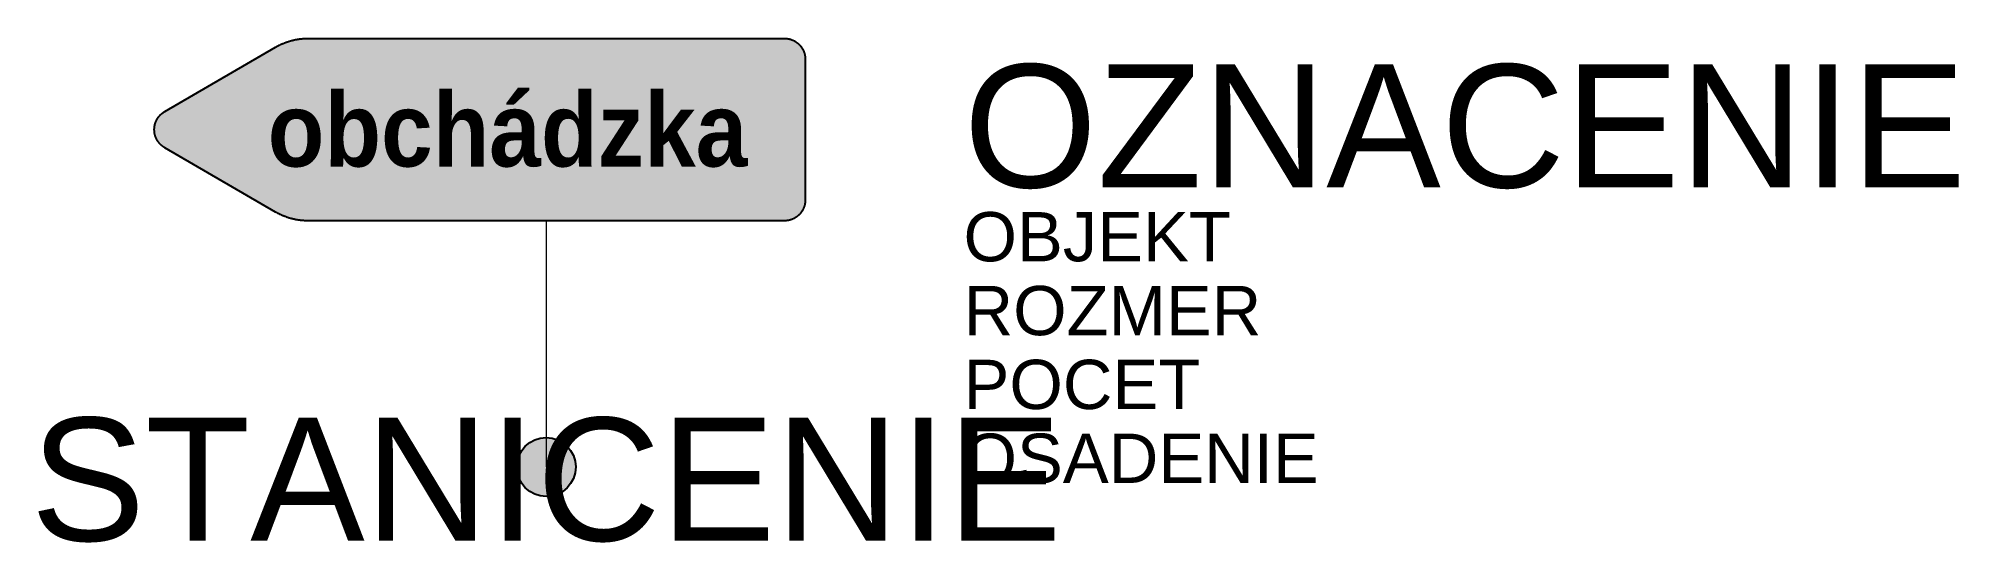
# Model space of a CAD drawing. Header units: metres. Extents: x -10.3 to 28.7, y -1.5 to 8.7.
import ezdxf
from ezdxf.enums import TextEntityAlignment as Align

# ---------------------------------------------------------------- set-up
doc = ezdxf.new("R2010")
doc.units = ezdxf.units.M
doc.layers.get('Defpoints').update_dxf_attribs({"color": 140, "lineweight": 5})
doc.styles.add('DZ', font='arialbd.ttf')
doc.styles.get("Standard").update_dxf_attribs({"font": 'arial.ttf'})

msp = doc.modelspace()

# ---------------------------------------------------------------- hatches: boundary and pattern name
at = {"true_color": 0x828282}
msp.add_hatch(color=8, dxfattribs=at).paths.add_polyline_path([(4.842, 8.704), (4.847, 8.704), (4.852, 8.704), (4.858, 8.704), (4.863, 8.704), (4.868, 8.703), (4.873, 8.703), (4.879, 8.703), (4.884, 8.702), (4.889, 8.701), (4.894, 8.701), (4.899, 8.7), (4.904, 8.7), (4.91, 8.699), (4.915, 8.698), (4.92, 8.697), (4.925, 8.696), (4.93, 8.695), (4.935, 8.694), (4.94, 8.693), (4.945, 8.691), (4.95, 8.69), (4.955, 8.689), (4.96, 8.687), (4.965, 8.686), (4.97, 8.684), (4.975, 8.683), (4.98, 8.681), (4.985, 8.679), (4.989, 8.678), (4.994, 8.676), (4.999, 8.674), (5.004, 8.672), (5.009, 8.67), (5.013, 8.668), (5.018, 8.666), (5.023, 8.664), (5.027, 8.661), (5.032, 8.659), (5.037, 8.657), (5.041, 8.654), (5.046, 8.652), (5.05, 8.649), (5.055, 8.647), (5.059, 8.644), (5.064, 8.641), (5.068, 8.639), (5.072, 8.636), (5.077, 8.633), (5.081, 8.63), (5.085, 8.627), (5.09, 8.624), (5.094, 8.621), (5.098, 8.618), (5.102, 8.615), (5.106, 8.612), (5.11, 8.608), (5.114, 8.605), (5.118, 8.602), (5.122, 8.598), (5.126, 8.595), (5.13, 8.591), (5.134, 8.587), (5.137, 8.584), (5.141, 8.58), (5.145, 8.576), (5.149, 8.573), (5.152, 8.569), (5.156, 8.565), (5.159, 8.561), (5.163, 8.557), (5.166, 8.553), (5.169, 8.549), (5.173, 8.545), (5.176, 8.541), (5.179, 8.537), (5.182, 8.533), (5.185, 8.528), (5.188, 8.524), (5.191, 8.52), (5.194, 8.516), (5.197, 8.511), (5.2, 8.507), (5.202, 8.503), (5.205, 8.498), (5.208, 8.494), (5.21, 8.489), (5.213, 8.485), (5.215, 8.48), (5.218, 8.476), (5.22, 8.471), (5.222, 8.466), (5.225, 8.462), (5.227, 8.457), (5.229, 8.452), (5.231, 8.448), (5.233, 8.443), (5.235, 8.438), (5.237, 8.433), (5.239, 8.428), (5.24, 8.424), (5.242, 8.419), (5.244, 8.414), (5.245, 8.409), (5.247, 8.404), (5.248, 8.399), (5.25, 8.394), (5.251, 8.389), (5.252, 8.384), (5.254, 8.379), (5.255, 8.374), (5.256, 8.369), (5.257, 8.364), (5.258, 8.359), (5.259, 8.354), (5.26, 8.348), (5.261, 8.343), (5.261, 8.338), (5.262, 8.333), (5.263, 8.328), (5.263, 8.323), (5.264, 8.317), (5.264, 8.312), (5.264, 8.307), (5.265, 8.302), (5.265, 8.297), (5.265, 8.291), (5.265, 8.286), (5.265, 8.281), (5.265, 5.423), (5.265, 5.418), (5.265, 5.413), (5.265, 5.408), (5.265, 5.402), (5.264, 5.397), (5.264, 5.392), (5.264, 5.387), (5.263, 5.381), (5.263, 5.376), (5.262, 5.371), (5.261, 5.366), (5.261, 5.361), (5.26, 5.356), (5.259, 5.351), (5.258, 5.345), (5.257, 5.34), (5.256, 5.335), (5.255, 5.33), (5.254, 5.325), (5.252, 5.32), (5.251, 5.315), (5.25, 5.31), (5.248, 5.305), (5.247, 5.3), (5.245, 5.295), (5.244, 5.29), (5.242, 5.285), (5.24, 5.281), (5.239, 5.276), (5.237, 5.271), (5.235, 5.266), (5.233, 5.261), (5.231, 5.257), (5.229, 5.252), (5.227, 5.247), (5.225, 5.242), (5.222, 5.238), (5.22, 5.233), (5.218, 5.229), (5.215, 5.224), (5.213, 5.219), (5.21, 5.215), (5.208, 5.21), (5.205, 5.206), (5.202, 5.202), (5.2, 5.197), (5.197, 5.193), (5.194, 5.188), (5.191, 5.184), (5.188, 5.18), (5.185, 5.176), (5.182, 5.171), (5.179, 5.167), (5.176, 5.163), (5.173, 5.159), (5.169, 5.155), (5.166, 5.151), (5.163, 5.147), (5.159, 5.143), (5.156, 5.139), (5.152, 5.135), (5.149, 5.131), (5.145, 5.128), (5.141, 5.124), (5.137, 5.12), (5.134, 5.117), (5.13, 5.113), (5.126, 5.11), (5.122, 5.106), (5.118, 5.103), (5.114, 5.099), (5.11, 5.096), (5.106, 5.093), (5.102, 5.089), (5.098, 5.086), (5.094, 5.083), (5.09, 5.08), (5.085, 5.077), (5.081, 5.074), (5.077, 5.071), (5.072, 5.068), (5.068, 5.065), (5.064, 5.063), (5.059, 5.06), (5.055, 5.057), (5.05, 5.055), (5.046, 5.052), (5.041, 5.05), (5.037, 5.047), (5.032, 5.045), (5.027, 5.043), (5.023, 5.041), (5.018, 5.038), (5.013, 5.036), (5.009, 5.034), (5.004, 5.032), (4.999, 5.03), (4.994, 5.028), (4.989, 5.027), (4.985, 5.025), (4.98, 5.023), (4.975, 5.021), (4.97, 5.02), (4.965, 5.018), (4.96, 5.017), (4.955, 5.015), (4.95, 5.014), (4.945, 5.013), (4.94, 5.012), (4.935, 5.01), (4.93, 5.009), (4.925, 5.008), (4.92, 5.007), (4.915, 5.006), (4.91, 5.005), (4.904, 5.005), (4.899, 5.004), (4.894, 5.003), (4.889, 5.003), (4.884, 5.002), (4.879, 5.002), (4.873, 5.001), (4.868, 5.001), (4.863, 5), (4.858, 5), (4.852, 5), (4.847, 5), (4.842, 5), (-4.842, 5), (-4.853, 5), (-4.864, 5), (-4.874, 5), (-4.885, 5.001), (-4.896, 5.001), (-4.907, 5.002), (-4.917, 5.002), (-4.928, 5.003), (-4.939, 5.004), (-4.949, 5.004), (-4.96, 5.005), (-4.971, 5.006), (-4.982, 5.007), (-4.992, 5.009), (-5.003, 5.01), (-5.014, 5.011), (-5.024, 5.013), (-5.035, 5.014), (-5.045, 5.016), (-5.056, 5.018), (-5.067, 5.019), (-5.077, 5.021), (-5.088, 5.023), (-5.098, 5.025), (-5.109, 5.027), (-5.119, 5.03), (-5.13, 5.032), (-5.14, 5.034), (-5.15, 5.037), (-5.161, 5.039), (-5.171, 5.042), (-5.182, 5.045), (-5.192, 5.047), (-5.202, 5.05), (-5.212, 5.053), (-5.223, 5.056), (-5.233, 5.06), (-5.243, 5.063), (-5.253, 5.066), (-5.263, 5.07), (-5.274, 5.073), (-5.284, 5.077), (-5.294, 5.08), (-5.304, 5.084), (-5.314, 5.088), (-5.324, 5.092), (-5.334, 5.096), (-5.344, 5.1), (-5.354, 5.104), (-5.364, 5.108), (-5.373, 5.112), (-5.383, 5.117), (-5.393, 5.121), (-5.403, 5.126), (-5.412, 5.13), (-5.422, 5.135), (-5.432, 5.14), (-5.441, 5.145), (-5.451, 5.15), (-5.46, 5.155), (-5.47, 5.16), (-5.479, 5.165), (-5.489, 5.17), (-5.498, 5.176), (-7.752, 6.485), (-7.758, 6.489), (-7.764, 6.493), (-7.77, 6.496), (-7.776, 6.5), (-7.782, 6.504), (-7.788, 6.508), (-7.793, 6.512), (-7.799, 6.517), (-7.805, 6.521), (-7.81, 6.525), (-7.815, 6.53), (-7.82, 6.534), (-7.826, 6.539), (-7.831, 6.544), (-7.836, 6.548), (-7.841, 6.553), (-7.845, 6.558), (-7.85, 6.563), (-7.855, 6.568), (-7.859, 6.574), (-7.864, 6.579), (-7.868, 6.584), (-7.873, 6.589), (-7.877, 6.595), (-7.881, 6.6), (-7.885, 6.606), (-7.889, 6.611), (-7.893, 6.617), (-7.897, 6.623), (-7.9, 6.629), (-7.904, 6.634), (-7.907, 6.64), (-7.911, 6.646), (-7.914, 6.652), (-7.917, 6.658), (-7.92, 6.665), (-7.923, 6.671), (-7.926, 6.677), (-7.929, 6.683), (-7.932, 6.69), (-7.934, 6.696), (-7.937, 6.702), (-7.939, 6.709), (-7.941, 6.715), (-7.943, 6.722), (-7.945, 6.728), (-7.947, 6.735), (-7.949, 6.742), (-7.951, 6.748), (-7.953, 6.755), (-7.954, 6.762), (-7.956, 6.769), (-7.957, 6.775), (-7.958, 6.782), (-7.959, 6.789), (-7.96, 6.796), (-7.961, 6.803), (-7.962, 6.81), (-7.962, 6.817), (-7.963, 6.824), (-7.963, 6.831), (-7.964, 6.838), (-7.964, 6.845), (-7.964, 6.852), (-7.964, 6.856), (-7.964, 6.859), (-7.964, 6.862), (-7.964, 6.866), (-7.964, 6.869), (-7.963, 6.873), (-7.963, 6.876), (-7.963, 6.88), (-7.963, 6.883), (-7.963, 6.887), (-7.962, 6.89), (-7.962, 6.894), (-7.962, 6.897), (-7.961, 6.901), (-7.961, 6.904), (-7.96, 6.907), (-7.96, 6.911), (-7.959, 6.914), (-7.959, 6.918), (-7.958, 6.921), (-7.958, 6.925), (-7.957, 6.928), (-7.956, 6.931), (-7.956, 6.935), (-7.955, 6.938), (-7.954, 6.942), (-7.954, 6.945), (-7.953, 6.948), (-7.952, 6.952), (-7.951, 6.955), (-7.95, 6.958), (-7.95, 6.962), (-7.949, 6.965), (-7.948, 6.968), (-7.947, 6.972), (-7.946, 6.975), (-7.945, 6.978), (-7.944, 6.982), (-7.943, 6.985), (-7.942, 6.988), (-7.94, 6.991), (-7.939, 6.995), (-7.938, 6.998), (-7.937, 7.001), (-7.936, 7.004), (-7.934, 7.007), (-7.933, 7.011), (-7.932, 7.014), (-7.93, 7.017), (-7.929, 7.02), (-7.928, 7.023), (-7.926, 7.027), (-7.925, 7.03), (-7.923, 7.033), (-7.922, 7.036), (-7.92, 7.039), (-7.919, 7.042), (-7.917, 7.045), (-7.916, 7.048), (-7.914, 7.052), (-7.912, 7.055), (-7.911, 7.058), (-7.909, 7.061), (-7.907, 7.064), (-7.905, 7.067), (-7.904, 7.07), (-7.902, 7.073), (-7.9, 7.076), (-7.898, 7.079), (-7.896, 7.082), (-7.895, 7.084), (-7.893, 7.087), (-7.891, 7.09), (-7.889, 7.093), (-7.887, 7.096), (-7.885, 7.099), (-7.883, 7.102), (-7.881, 7.104), (-7.879, 7.107), (-7.876, 7.11), (-7.874, 7.113), (-7.872, 7.115), (-7.87, 7.118), (-7.868, 7.121), (-7.866, 7.123), (-7.863, 7.126), (-7.861, 7.129), (-7.859, 7.131), (-7.857, 7.134), (-7.854, 7.136), (-7.852, 7.139), (-7.85, 7.141), (-7.847, 7.144), (-7.845, 7.146), (-7.842, 7.149), (-7.84, 7.151), (-7.838, 7.154), (-7.835, 7.156), (-7.833, 7.159), (-7.83, 7.161), (-7.828, 7.163), (-7.825, 7.166), (-7.822, 7.168), (-7.82, 7.17), (-7.817, 7.173), (-7.815, 7.175), (-7.812, 7.177), (-7.809, 7.179), (-7.807, 7.181), (-7.804, 7.184), (-7.801, 7.186), (-7.798, 7.188), (-7.796, 7.19), (-7.793, 7.192), (-7.79, 7.194), (-7.787, 7.196), (-7.784, 7.198), (-7.782, 7.2), (-7.779, 7.202), (-7.776, 7.204), (-7.773, 7.206), (-7.77, 7.208), (-7.767, 7.21), (-7.764, 7.211), (-7.761, 7.213), (-7.758, 7.215), (-7.755, 7.217), (-7.752, 7.219), (-5.498, 8.528), (-5.489, 8.534), (-5.479, 8.539), (-5.47, 8.544), (-5.46, 8.549), (-5.451, 8.554), (-5.441, 8.559), (-5.432, 8.564), (-5.422, 8.569), (-5.412, 8.574), (-5.403, 8.578), (-5.393, 8.583), (-5.383, 8.587), (-5.373, 8.592), (-5.364, 8.596), (-5.354, 8.6), (-5.344, 8.604), (-5.334, 8.608), (-5.324, 8.612), (-5.314, 8.616), (-5.304, 8.62), (-5.294, 8.624), (-5.284, 8.628), (-5.274, 8.631), (-5.263, 8.635), (-5.253, 8.638), (-5.243, 8.641), (-5.233, 8.644), (-5.223, 8.648), (-5.212, 8.651), (-5.202, 8.654), (-5.192, 8.657), (-5.182, 8.659), (-5.171, 8.662), (-5.161, 8.665), (-5.15, 8.667), (-5.14, 8.67), (-5.13, 8.672), (-5.119, 8.675), (-5.109, 8.677), (-5.098, 8.679), (-5.088, 8.681), (-5.077, 8.683), (-5.067, 8.685), (-5.056, 8.687), (-5.045, 8.688), (-5.035, 8.69), (-5.024, 8.691), (-5.014, 8.693), (-5.003, 8.694), (-4.992, 8.695), (-4.982, 8.697), (-4.971, 8.698), (-4.96, 8.699), (-4.949, 8.7), (-4.939, 8.701), (-4.928, 8.701), (-4.917, 8.702), (-4.907, 8.703), (-4.896, 8.703), (-4.885, 8.703), (-4.874, 8.704), (-4.864, 8.704), (-4.853, 8.704), (-4.842, 8.704)])
at = {"true_color": 0x9b9b9b}
h = msp.add_hatch(color=253, dxfattribs=at)
h.paths.add_polyline_path([(4.842, 8.598), (4.85, 8.598), (4.858, 8.598), (4.866, 8.597), (4.874, 8.597), (4.882, 8.596), (4.89, 8.595), (4.898, 8.593), (4.906, 8.592), (4.914, 8.59), (4.921, 8.588), (4.929, 8.586), (4.936, 8.584), (4.944, 8.582), (4.951, 8.579), (4.958, 8.576), (4.965, 8.573), (4.973, 8.57), (4.98, 8.567), (4.986, 8.564), (4.993, 8.56), (5, 8.556), (5.007, 8.552), (5.013, 8.548), (5.019, 8.544), (5.026, 8.54), (5.032, 8.535), (5.038, 8.531), (5.044, 8.526), (5.05, 8.521), (5.055, 8.516), (5.061, 8.511), (5.066, 8.505), (5.072, 8.5), (5.077, 8.494), (5.082, 8.489), (5.087, 8.483), (5.092, 8.477), (5.096, 8.471), (5.101, 8.465), (5.105, 8.458), (5.109, 8.452), (5.113, 8.445), (5.117, 8.439), (5.121, 8.432), (5.125, 8.425), (5.128, 8.418), (5.131, 8.411), (5.134, 8.404), (5.137, 8.397), (5.14, 8.39), (5.143, 8.383), (5.145, 8.375), (5.147, 8.368), (5.149, 8.36), (5.151, 8.352), (5.153, 8.345), (5.154, 8.337), (5.156, 8.329), (5.157, 8.321), (5.158, 8.313), (5.158, 8.305), (5.159, 8.297), (5.159, 8.289), (5.159, 8.281), (5.159, 5.423), (5.159, 5.415), (5.159, 5.407), (5.158, 5.399), (5.158, 5.391), (5.157, 5.383), (5.156, 5.375), (5.154, 5.367), (5.153, 5.359), (5.151, 5.352), (5.149, 5.344), (5.147, 5.336), (5.145, 5.329), (5.143, 5.321), (5.14, 5.314), (5.137, 5.307), (5.134, 5.3), (5.131, 5.293), (5.128, 5.286), (5.125, 5.279), (5.121, 5.272), (5.117, 5.265), (5.113, 5.259), (5.109, 5.252), (5.105, 5.246), (5.101, 5.239), (5.096, 5.233), (5.092, 5.227), (5.087, 5.221), (5.082, 5.215), (5.077, 5.21), (5.072, 5.204), (5.066, 5.199), (5.061, 5.193), (5.055, 5.188), (5.05, 5.183), (5.044, 5.178), (5.038, 5.174), (5.032, 5.169), (5.026, 5.164), (5.019, 5.16), (5.013, 5.156), (5.007, 5.152), (5, 5.148), (4.993, 5.144), (4.986, 5.141), (4.98, 5.137), (4.973, 5.134), (4.965, 5.131), (4.958, 5.128), (4.951, 5.125), (4.944, 5.122), (4.936, 5.12), (4.929, 5.118), (4.921, 5.116), (4.914, 5.114), (4.906, 5.112), (4.898, 5.111), (4.89, 5.109), (4.882, 5.108), (4.874, 5.107), (4.866, 5.107), (4.858, 5.106), (4.85, 5.106), (4.842, 5.106), (-4.842, 5.106), (-4.852, 5.106), (-4.862, 5.106), (-4.872, 5.106), (-4.882, 5.106), (-4.891, 5.107), (-4.901, 5.107), (-4.911, 5.108), (-4.921, 5.108), (-4.931, 5.109), (-4.941, 5.11), (-4.951, 5.111), (-4.961, 5.112), (-4.97, 5.113), (-4.98, 5.114), (-4.99, 5.115), (-5, 5.116), (-5.01, 5.118), (-5.019, 5.119), (-5.029, 5.12), (-5.039, 5.122), (-5.048, 5.124), (-5.058, 5.125), (-5.068, 5.127), (-5.077, 5.129), (-5.087, 5.131), (-5.097, 5.133), (-5.106, 5.135), (-5.116, 5.137), (-5.126, 5.14), (-5.135, 5.142), (-5.145, 5.144), (-5.154, 5.147), (-5.164, 5.15), (-5.173, 5.152), (-5.183, 5.155), (-5.192, 5.158), (-5.201, 5.161), (-5.211, 5.164), (-5.22, 5.167), (-5.229, 5.17), (-5.239, 5.173), (-5.248, 5.176), (-5.257, 5.18), (-5.267, 5.183), (-5.276, 5.187), (-5.285, 5.19), (-5.294, 5.194), (-5.303, 5.198), (-5.312, 5.201), (-5.321, 5.205), (-5.331, 5.209), (-5.34, 5.213), (-5.349, 5.217), (-5.357, 5.222), (-5.366, 5.226), (-5.375, 5.23), (-5.384, 5.234), (-5.393, 5.239), (-5.402, 5.244), (-5.41, 5.248), (-5.419, 5.253), (-5.428, 5.258), (-5.437, 5.263), (-5.445, 5.267), (-7.699, 6.577), (-7.704, 6.58), (-7.709, 6.583), (-7.713, 6.585), (-7.717, 6.588), (-7.722, 6.591), (-7.726, 6.594), (-7.73, 6.597), (-7.734, 6.601), (-7.739, 6.604), (-7.743, 6.607), (-7.747, 6.61), (-7.751, 6.614), (-7.754, 6.617), (-7.758, 6.621), (-7.762, 6.624), (-7.766, 6.628), (-7.769, 6.632), (-7.773, 6.635), (-7.776, 6.639), (-7.78, 6.643), (-7.783, 6.647), (-7.786, 6.651), (-7.79, 6.655), (-7.793, 6.659), (-7.796, 6.663), (-7.799, 6.667), (-7.802, 6.672), (-7.805, 6.676), (-7.808, 6.68), (-7.81, 6.684), (-7.813, 6.689), (-7.816, 6.693), (-7.818, 6.698), (-7.821, 6.702), (-7.823, 6.707), (-7.825, 6.711), (-7.828, 6.716), (-7.83, 6.721), (-7.832, 6.725), (-7.834, 6.73), (-7.836, 6.735), (-7.838, 6.74), (-7.839, 6.745), (-7.841, 6.749), (-7.843, 6.754), (-7.844, 6.759), (-7.846, 6.764), (-7.847, 6.769), (-7.848, 6.774), (-7.85, 6.779), (-7.851, 6.784), (-7.852, 6.789), (-7.853, 6.795), (-7.854, 6.8), (-7.855, 6.805), (-7.855, 6.81), (-7.856, 6.815), (-7.857, 6.82), (-7.857, 6.826), (-7.857, 6.831), (-7.858, 6.836), (-7.858, 6.841), (-7.858, 6.847), (-7.858, 6.852), (-7.858, 6.857), (-7.858, 6.863), (-7.858, 6.868), (-7.857, 6.873), (-7.857, 6.878), (-7.857, 6.884), (-7.856, 6.889), (-7.855, 6.894), (-7.855, 6.899), (-7.854, 6.904), (-7.853, 6.91), (-7.852, 6.915), (-7.851, 6.92), (-7.85, 6.925), (-7.848, 6.93), (-7.847, 6.935), (-7.846, 6.94), (-7.844, 6.945), (-7.843, 6.95), (-7.841, 6.955), (-7.839, 6.96), (-7.838, 6.964), (-7.836, 6.969), (-7.834, 6.974), (-7.832, 6.979), (-7.83, 6.983), (-7.828, 6.988), (-7.825, 6.993), (-7.823, 6.997), (-7.821, 7.002), (-7.818, 7.006), (-7.816, 7.011), (-7.813, 7.015), (-7.81, 7.02), (-7.808, 7.024), (-7.805, 7.028), (-7.802, 7.032), (-7.799, 7.037), (-7.796, 7.041), (-7.793, 7.045), (-7.79, 7.049), (-7.786, 7.053), (-7.783, 7.057), (-7.78, 7.061), (-7.776, 7.065), (-7.773, 7.069), (-7.769, 7.072), (-7.766, 7.076), (-7.762, 7.08), (-7.758, 7.083), (-7.754, 7.087), (-7.751, 7.09), (-7.747, 7.094), (-7.743, 7.097), (-7.739, 7.1), (-7.734, 7.104), (-7.73, 7.107), (-7.726, 7.11), (-7.722, 7.113), (-7.717, 7.116), (-7.713, 7.119), (-7.709, 7.122), (-7.704, 7.124), (-7.699, 7.127), (-5.445, 8.437), (-5.437, 8.442), (-5.428, 8.446), (-5.419, 8.451), (-5.41, 8.456), (-5.402, 8.461), (-5.393, 8.465), (-5.384, 8.47), (-5.375, 8.474), (-5.366, 8.478), (-5.357, 8.483), (-5.349, 8.487), (-5.34, 8.491), (-5.331, 8.495), (-5.321, 8.499), (-5.312, 8.503), (-5.303, 8.507), (-5.294, 8.51), (-5.285, 8.514), (-5.276, 8.518), (-5.267, 8.521), (-5.257, 8.524), (-5.248, 8.528), (-5.239, 8.531), (-5.229, 8.534), (-5.22, 8.537), (-5.211, 8.54), (-5.201, 8.543), (-5.192, 8.546), (-5.183, 8.549), (-5.173, 8.552), (-5.164, 8.555), (-5.154, 8.557), (-5.145, 8.56), (-5.135, 8.562), (-5.126, 8.564), (-5.116, 8.567), (-5.106, 8.569), (-5.097, 8.571), (-5.087, 8.573), (-5.077, 8.575), (-5.068, 8.577), (-5.058, 8.579), (-5.048, 8.58), (-5.039, 8.582), (-5.029, 8.584), (-5.019, 8.585), (-5.01, 8.587), (-5, 8.588), (-4.99, 8.589), (-4.98, 8.59), (-4.97, 8.591), (-4.961, 8.592), (-4.951, 8.593), (-4.941, 8.594), (-4.931, 8.595), (-4.921, 8.596), (-4.911, 8.596), (-4.901, 8.597), (-4.891, 8.597), (-4.882, 8.598), (-4.872, 8.598), (-4.862, 8.598), (-4.852, 8.598), (-4.842, 8.598)])
h.paths.add_polyline_path([(4.842, 8.44), (4.846, 8.44), (4.85, 8.439), (4.854, 8.439), (4.858, 8.439), (4.862, 8.438), (4.866, 8.438), (4.87, 8.437), (4.874, 8.436), (4.878, 8.435), (4.882, 8.435), (4.885, 8.433), (4.889, 8.432), (4.893, 8.431), (4.896, 8.43), (4.9, 8.429), (4.904, 8.427), (4.907, 8.425), (4.911, 8.424), (4.914, 8.422), (4.918, 8.42), (4.921, 8.418), (4.924, 8.417), (4.927, 8.415), (4.931, 8.412), (4.934, 8.41), (4.937, 8.408), (4.94, 8.406), (4.943, 8.403), (4.946, 8.401), (4.949, 8.398), (4.951, 8.396), (4.954, 8.393), (4.957, 8.39), (4.959, 8.388), (4.962, 8.385), (4.964, 8.382), (4.967, 8.379), (4.969, 8.376), (4.971, 8.373), (4.974, 8.37), (4.976, 8.366), (4.978, 8.363), (4.98, 8.36), (4.981, 8.356), (4.983, 8.353), (4.985, 8.35), (4.987, 8.346), (4.988, 8.343), (4.99, 8.339), (4.991, 8.335), (4.992, 8.332), (4.993, 8.328), (4.995, 8.324), (4.996, 8.32), (4.997, 8.317), (4.997, 8.313), (4.998, 8.309), (4.999, 8.305), (4.999, 8.301), (5, 8.297), (5, 8.293), (5, 8.289), (5.001, 8.285), (5.001, 8.281), (5.001, 5.423), (5.001, 5.419), (5, 5.415), (5, 5.411), (5, 5.407), (4.999, 5.403), (4.999, 5.399), (4.998, 5.395), (4.997, 5.391), (4.997, 5.387), (4.996, 5.384), (4.995, 5.38), (4.993, 5.376), (4.992, 5.372), (4.991, 5.369), (4.99, 5.365), (4.988, 5.361), (4.987, 5.358), (4.985, 5.354), (4.983, 5.351), (4.981, 5.348), (4.98, 5.344), (4.978, 5.341), (4.976, 5.338), (4.974, 5.335), (4.971, 5.331), (4.969, 5.328), (4.967, 5.325), (4.964, 5.322), (4.962, 5.319), (4.959, 5.317), (4.957, 5.314), (4.954, 5.311), (4.951, 5.308), (4.949, 5.306), (4.946, 5.303), (4.943, 5.301), (4.94, 5.298), (4.937, 5.296), (4.934, 5.294), (4.931, 5.292), (4.927, 5.29), (4.924, 5.288), (4.921, 5.286), (4.918, 5.284), (4.914, 5.282), (4.911, 5.28), (4.907, 5.279), (4.904, 5.277), (4.9, 5.276), (4.896, 5.274), (4.893, 5.273), (4.889, 5.272), (4.885, 5.271), (4.882, 5.27), (4.878, 5.269), (4.874, 5.268), (4.87, 5.267), (4.866, 5.266), (4.862, 5.266), (4.858, 5.265), (4.854, 5.265), (4.85, 5.265), (4.846, 5.265), (4.842, 5.265), (-4.842, 5.265), (-4.85, 5.265), (-4.859, 5.265), (-4.868, 5.265), (-4.876, 5.265), (-4.885, 5.265), (-4.894, 5.266), (-4.902, 5.266), (-4.911, 5.267), (-4.919, 5.267), (-4.928, 5.268), (-4.936, 5.269), (-4.945, 5.27), (-4.953, 5.271), (-4.962, 5.271), (-4.97, 5.272), (-4.979, 5.274), (-4.987, 5.275), (-4.996, 5.276), (-5.004, 5.277), (-5.013, 5.279), (-5.021, 5.28), (-5.03, 5.281), (-5.038, 5.283), (-5.046, 5.285), (-5.055, 5.286), (-5.063, 5.288), (-5.072, 5.29), (-5.08, 5.292), (-5.088, 5.294), (-5.097, 5.296), (-5.105, 5.298), (-5.113, 5.3), (-5.121, 5.303), (-5.13, 5.305), (-5.138, 5.307), (-5.146, 5.31), (-5.154, 5.312), (-5.162, 5.315), (-5.17, 5.317), (-5.179, 5.32), (-5.187, 5.323), (-5.195, 5.326), (-5.203, 5.329), (-5.211, 5.332), (-5.219, 5.335), (-5.227, 5.338), (-5.235, 5.341), (-5.243, 5.344), (-5.25, 5.347), (-5.258, 5.351), (-5.266, 5.354), (-5.274, 5.358), (-5.282, 5.361), (-5.29, 5.365), (-5.297, 5.369), (-5.305, 5.372), (-5.313, 5.376), (-5.32, 5.38), (-5.328, 5.384), (-5.336, 5.388), (-5.343, 5.392), (-5.351, 5.396), (-5.358, 5.401), (-5.366, 5.405), (-7.62, 6.715), (-7.622, 6.716), (-7.625, 6.717), (-7.627, 6.719), (-7.629, 6.72), (-7.631, 6.722), (-7.633, 6.723), (-7.635, 6.725), (-7.637, 6.726), (-7.64, 6.728), (-7.642, 6.73), (-7.644, 6.731), (-7.646, 6.733), (-7.648, 6.735), (-7.649, 6.736), (-7.651, 6.738), (-7.653, 6.74), (-7.655, 6.742), (-7.657, 6.744), (-7.658, 6.746), (-7.66, 6.748), (-7.662, 6.75), (-7.664, 6.752), (-7.665, 6.754), (-7.667, 6.756), (-7.668, 6.758), (-7.67, 6.76), (-7.671, 6.762), (-7.673, 6.764), (-7.674, 6.766), (-7.676, 6.768), (-7.677, 6.77), (-7.678, 6.773), (-7.679, 6.775), (-7.681, 6.777), (-7.682, 6.779), (-7.683, 6.782), (-7.684, 6.784), (-7.685, 6.786), (-7.686, 6.789), (-7.687, 6.791), (-7.688, 6.793), (-7.689, 6.796), (-7.69, 6.798), (-7.691, 6.801), (-7.692, 6.803), (-7.692, 6.806), (-7.693, 6.808), (-7.694, 6.811), (-7.695, 6.813), (-7.695, 6.816), (-7.696, 6.818), (-7.696, 6.821), (-7.697, 6.823), (-7.697, 6.826), (-7.698, 6.828), (-7.698, 6.831), (-7.698, 6.834), (-7.699, 6.836), (-7.699, 6.839), (-7.699, 6.841), (-7.699, 6.844), (-7.699, 6.847), (-7.699, 6.849), (-7.699, 6.852), (-7.699, 6.855), (-7.699, 6.857), (-7.699, 6.86), (-7.699, 6.863), (-7.699, 6.865), (-7.699, 6.868), (-7.698, 6.87), (-7.698, 6.873), (-7.698, 6.876), (-7.697, 6.878), (-7.697, 6.881), (-7.696, 6.883), (-7.696, 6.886), (-7.695, 6.888), (-7.695, 6.891), (-7.694, 6.893), (-7.693, 6.896), (-7.692, 6.898), (-7.692, 6.901), (-7.691, 6.903), (-7.69, 6.906), (-7.689, 6.908), (-7.688, 6.911), (-7.687, 6.913), (-7.686, 6.915), (-7.685, 6.918), (-7.684, 6.92), (-7.683, 6.922), (-7.682, 6.925), (-7.681, 6.927), (-7.679, 6.929), (-7.678, 6.931), (-7.677, 6.934), (-7.676, 6.936), (-7.674, 6.938), (-7.673, 6.94), (-7.671, 6.942), (-7.67, 6.944), (-7.668, 6.946), (-7.667, 6.949), (-7.665, 6.951), (-7.664, 6.953), (-7.662, 6.955), (-7.66, 6.957), (-7.658, 6.958), (-7.657, 6.96), (-7.655, 6.962), (-7.653, 6.964), (-7.651, 6.966), (-7.649, 6.968), (-7.648, 6.969), (-7.646, 6.971), (-7.644, 6.973), (-7.642, 6.975), (-7.64, 6.976), (-7.637, 6.978), (-7.635, 6.979), (-7.633, 6.981), (-7.631, 6.982), (-7.629, 6.984), (-7.627, 6.985), (-7.625, 6.987), (-7.622, 6.988), (-7.62, 6.99), (-5.366, 8.299), (-5.358, 8.303), (-5.351, 8.308), (-5.343, 8.312), (-5.336, 8.316), (-5.328, 8.32), (-5.32, 8.324), (-5.313, 8.328), (-5.305, 8.332), (-5.297, 8.335), (-5.29, 8.339), (-5.282, 8.343), (-5.274, 8.346), (-5.266, 8.35), (-5.258, 8.353), (-5.25, 8.357), (-5.243, 8.36), (-5.235, 8.363), (-5.227, 8.366), (-5.219, 8.369), (-5.211, 8.372), (-5.203, 8.375), (-5.195, 8.378), (-5.187, 8.381), (-5.179, 8.384), (-5.17, 8.387), (-5.162, 8.389), (-5.154, 8.392), (-5.146, 8.394), (-5.138, 8.397), (-5.13, 8.399), (-5.121, 8.402), (-5.113, 8.404), (-5.105, 8.406), (-5.097, 8.408), (-5.088, 8.41), (-5.08, 8.412), (-5.072, 8.414), (-5.063, 8.416), (-5.055, 8.418), (-5.046, 8.419), (-5.038, 8.421), (-5.03, 8.423), (-5.021, 8.424), (-5.013, 8.425), (-5.004, 8.427), (-4.996, 8.428), (-4.987, 8.429), (-4.979, 8.431), (-4.97, 8.432), (-4.962, 8.433), (-4.953, 8.434), (-4.945, 8.434), (-4.936, 8.435), (-4.928, 8.436), (-4.919, 8.437), (-4.911, 8.437), (-4.902, 8.438), (-4.894, 8.438), (-4.885, 8.439), (-4.876, 8.439), (-4.868, 8.439), (-4.859, 8.439), (-4.85, 8.44), (-4.842, 8.44)], flags=16)
h = msp.add_hatch(color=0)
h.dxf.hatch_style = 1
h.paths.add_polyline_path([(0.6, 0, 1), (-0.6, 0, 1)])

# ---------------------------------------------------------------- linework, layer by layer
at = {"lineweight": 9}
msp.add_line((0, 5), (0, 2.5), dxfattribs=at)
at = {"color": 0, "lineweight": 9}
msp.add_line((0, 2.5), (0, 0), dxfattribs=at)
at = {"color": 8, "true_color": 0x828282}
msp.add_lwpolyline([(4.842, 8.704), (4.847, 8.704), (4.852, 8.704), (4.858, 8.704), (4.863, 8.704), (4.868, 8.703), (4.873, 8.703), (4.879, 8.703), (4.884, 8.702), (4.889, 8.701), (4.894, 8.701), (4.899, 8.7), (4.904, 8.7), (4.91, 8.699), (4.915, 8.698), (4.92, 8.697), (4.925, 8.696), (4.93, 8.695), (4.935, 8.694), (4.94, 8.693), (4.945, 8.691), (4.95, 8.69), (4.955, 8.689), (4.96, 8.687), (4.965, 8.686), (4.97, 8.684), (4.975, 8.683), (4.98, 8.681), (4.985, 8.679), (4.989, 8.678), (4.994, 8.676), (4.999, 8.674), (5.004, 8.672), (5.009, 8.67), (5.013, 8.668), (5.018, 8.666), (5.023, 8.664), (5.027, 8.661), (5.032, 8.659), (5.037, 8.657), (5.041, 8.654), (5.046, 8.652), (5.05, 8.649), (5.055, 8.647), (5.059, 8.644), (5.064, 8.641), (5.068, 8.639), (5.072, 8.636), (5.077, 8.633), (5.081, 8.63), (5.085, 8.627), (5.09, 8.624), (5.094, 8.621), (5.098, 8.618), (5.102, 8.615), (5.106, 8.612), (5.11, 8.608), (5.114, 8.605), (5.118, 8.602), (5.122, 8.598), (5.126, 8.595), (5.13, 8.591), (5.134, 8.587), (5.137, 8.584), (5.141, 8.58), (5.145, 8.576), (5.149, 8.573), (5.152, 8.569), (5.156, 8.565), (5.159, 8.561), (5.163, 8.557), (5.166, 8.553), (5.169, 8.549), (5.173, 8.545), (5.176, 8.541), (5.179, 8.537), (5.182, 8.533), (5.185, 8.528), (5.188, 8.524), (5.191, 8.52), (5.194, 8.516), (5.197, 8.511), (5.2, 8.507), (5.202, 8.503), (5.205, 8.498), (5.208, 8.494), (5.21, 8.489), (5.213, 8.485), (5.215, 8.48), (5.218, 8.476), (5.22, 8.471), (5.222, 8.466), (5.225, 8.462), (5.227, 8.457), (5.229, 8.452), (5.231, 8.448), (5.233, 8.443), (5.235, 8.438), (5.237, 8.433), (5.239, 8.428), (5.24, 8.424), (5.242, 8.419), (5.244, 8.414), (5.245, 8.409), (5.247, 8.404), (5.248, 8.399), (5.25, 8.394), (5.251, 8.389), (5.252, 8.384), (5.254, 8.379), (5.255, 8.374), (5.256, 8.369), (5.257, 8.364), (5.258, 8.359), (5.259, 8.354), (5.26, 8.348), (5.261, 8.343), (5.261, 8.338), (5.262, 8.333), (5.263, 8.328), (5.263, 8.323), (5.264, 8.317), (5.264, 8.312), (5.264, 8.307), (5.265, 8.302), (5.265, 8.297), (5.265, 8.291), (5.265, 8.286), (5.265, 8.281), (5.265, 5.423), (5.265, 5.418), (5.265, 5.413), (5.265, 5.408), (5.265, 5.402), (5.264, 5.397), (5.264, 5.392), (5.264, 5.387), (5.263, 5.381), (5.263, 5.376), (5.262, 5.371), (5.261, 5.366), (5.261, 5.361), (5.26, 5.356), (5.259, 5.351), (5.258, 5.345), (5.257, 5.34), (5.256, 5.335), (5.255, 5.33), (5.254, 5.325), (5.252, 5.32), (5.251, 5.315), (5.25, 5.31), (5.248, 5.305), (5.247, 5.3), (5.245, 5.295), (5.244, 5.29), (5.242, 5.285), (5.24, 5.281), (5.239, 5.276), (5.237, 5.271), (5.235, 5.266), (5.233, 5.261), (5.231, 5.257), (5.229, 5.252), (5.227, 5.247), (5.225, 5.242), (5.222, 5.238), (5.22, 5.233), (5.218, 5.229), (5.215, 5.224), (5.213, 5.219), (5.21, 5.215), (5.208, 5.21), (5.205, 5.206), (5.202, 5.202), (5.2, 5.197), (5.197, 5.193), (5.194, 5.188), (5.191, 5.184), (5.188, 5.18), (5.185, 5.176), (5.182, 5.171), (5.179, 5.167), (5.176, 5.163), (5.173, 5.159), (5.169, 5.155), (5.166, 5.151), (5.163, 5.147), (5.159, 5.143), (5.156, 5.139), (5.152, 5.135), (5.149, 5.131), (5.145, 5.128), (5.141, 5.124), (5.137, 5.12), (5.134, 5.117), (5.13, 5.113), (5.126, 5.11), (5.122, 5.106), (5.118, 5.103), (5.114, 5.099), (5.11, 5.096), (5.106, 5.093), (5.102, 5.089), (5.098, 5.086), (5.094, 5.083), (5.09, 5.08), (5.085, 5.077), (5.081, 5.074), (5.077, 5.071), (5.072, 5.068), (5.068, 5.065), (5.064, 5.063), (5.059, 5.06), (5.055, 5.057), (5.05, 5.055), (5.046, 5.052), (5.041, 5.05), (5.037, 5.047), (5.032, 5.045), (5.027, 5.043), (5.023, 5.041), (5.018, 5.038), (5.013, 5.036), (5.009, 5.034), (5.004, 5.032), (4.999, 5.03), (4.994, 5.028), (4.989, 5.027), (4.985, 5.025), (4.98, 5.023), (4.975, 5.021), (4.97, 5.02), (4.965, 5.018), (4.96, 5.017), (4.955, 5.015), (4.95, 5.014), (4.945, 5.013), (4.94, 5.012), (4.935, 5.01), (4.93, 5.009), (4.925, 5.008), (4.92, 5.007), (4.915, 5.006), (4.91, 5.005), (4.904, 5.005), (4.899, 5.004), (4.894, 5.003), (4.889, 5.003), (4.884, 5.002), (4.879, 5.002), (4.873, 5.001), (4.868, 5.001), (4.863, 5), (4.858, 5), (4.852, 5), (4.847, 5), (4.842, 5), (-4.842, 5), (-4.853, 5), (-4.864, 5), (-4.874, 5), (-4.885, 5.001), (-4.896, 5.001), (-4.907, 5.002), (-4.917, 5.002), (-4.928, 5.003), (-4.939, 5.004), (-4.949, 5.004), (-4.96, 5.005), (-4.971, 5.006), (-4.982, 5.007), (-4.992, 5.009), (-5.003, 5.01), (-5.014, 5.011), (-5.024, 5.013), (-5.035, 5.014), (-5.045, 5.016), (-5.056, 5.018), (-5.067, 5.019), (-5.077, 5.021), (-5.088, 5.023), (-5.098, 5.025), (-5.109, 5.027), (-5.119, 5.03), (-5.13, 5.032), (-5.14, 5.034), (-5.15, 5.037), (-5.161, 5.039), (-5.171, 5.042), (-5.182, 5.045), (-5.192, 5.047), (-5.202, 5.05), (-5.212, 5.053), (-5.223, 5.056), (-5.233, 5.06), (-5.243, 5.063), (-5.253, 5.066), (-5.263, 5.07), (-5.274, 5.073), (-5.284, 5.077), (-5.294, 5.08), (-5.304, 5.084), (-5.314, 5.088), (-5.324, 5.092), (-5.334, 5.096), (-5.344, 5.1), (-5.354, 5.104), (-5.364, 5.108), (-5.373, 5.112), (-5.383, 5.117), (-5.393, 5.121), (-5.403, 5.126), (-5.412, 5.13), (-5.422, 5.135), (-5.432, 5.14), (-5.441, 5.145), (-5.451, 5.15), (-5.46, 5.155), (-5.47, 5.16), (-5.479, 5.165), (-5.489, 5.17), (-5.498, 5.176), (-7.752, 6.485), (-7.758, 6.489), (-7.764, 6.493), (-7.77, 6.496), (-7.776, 6.5), (-7.782, 6.504), (-7.788, 6.508), (-7.793, 6.512), (-7.799, 6.517), (-7.805, 6.521), (-7.81, 6.525), (-7.815, 6.53), (-7.82, 6.534), (-7.826, 6.539), (-7.831, 6.544), (-7.836, 6.548), (-7.841, 6.553), (-7.845, 6.558), (-7.85, 6.563), (-7.855, 6.568), (-7.859, 6.574), (-7.864, 6.579), (-7.868, 6.584), (-7.873, 6.589), (-7.877, 6.595), (-7.881, 6.6), (-7.885, 6.606), (-7.889, 6.611), (-7.893, 6.617), (-7.897, 6.623), (-7.9, 6.629), (-7.904, 6.634), (-7.907, 6.64), (-7.911, 6.646), (-7.914, 6.652), (-7.917, 6.658), (-7.92, 6.665), (-7.923, 6.671), (-7.926, 6.677), (-7.929, 6.683), (-7.932, 6.69), (-7.934, 6.696), (-7.937, 6.702), (-7.939, 6.709), (-7.941, 6.715), (-7.943, 6.722), (-7.945, 6.728), (-7.947, 6.735), (-7.949, 6.742), (-7.951, 6.748), (-7.953, 6.755), (-7.954, 6.762), (-7.956, 6.769), (-7.957, 6.775), (-7.958, 6.782), (-7.959, 6.789), (-7.96, 6.796), (-7.961, 6.803), (-7.962, 6.81), (-7.962, 6.817), (-7.963, 6.824), (-7.963, 6.831), (-7.964, 6.838), (-7.964, 6.845), (-7.964, 6.852), (-7.964, 6.856), (-7.964, 6.859), (-7.964, 6.862), (-7.964, 6.866), (-7.964, 6.869), (-7.963, 6.873), (-7.963, 6.876), (-7.963, 6.88), (-7.963, 6.883), (-7.963, 6.887), (-7.962, 6.89), (-7.962, 6.894), (-7.962, 6.897), (-7.961, 6.901), (-7.961, 6.904), (-7.96, 6.907), (-7.96, 6.911), (-7.959, 6.914), (-7.959, 6.918), (-7.958, 6.921), (-7.958, 6.925), (-7.957, 6.928), (-7.956, 6.931), (-7.956, 6.935), (-7.955, 6.938), (-7.954, 6.942), (-7.954, 6.945), (-7.953, 6.948), (-7.952, 6.952), (-7.951, 6.955), (-7.95, 6.958), (-7.95, 6.962), (-7.949, 6.965), (-7.948, 6.968), (-7.947, 6.972), (-7.946, 6.975), (-7.945, 6.978), (-7.944, 6.982), (-7.943, 6.985), (-7.942, 6.988), (-7.94, 6.991), (-7.939, 6.995), (-7.938, 6.998), (-7.937, 7.001), (-7.936, 7.004), (-7.934, 7.007), (-7.933, 7.011), (-7.932, 7.014), (-7.93, 7.017), (-7.929, 7.02), (-7.928, 7.023), (-7.926, 7.027), (-7.925, 7.03), (-7.923, 7.033), (-7.922, 7.036), (-7.92, 7.039), (-7.919, 7.042), (-7.917, 7.045), (-7.916, 7.048), (-7.914, 7.052), (-7.912, 7.055), (-7.911, 7.058), (-7.909, 7.061), (-7.907, 7.064), (-7.905, 7.067), (-7.904, 7.07), (-7.902, 7.073), (-7.9, 7.076), (-7.898, 7.079), (-7.896, 7.082), (-7.895, 7.084), (-7.893, 7.087), (-7.891, 7.09), (-7.889, 7.093), (-7.887, 7.096), (-7.885, 7.099), (-7.883, 7.102), (-7.881, 7.104), (-7.879, 7.107), (-7.876, 7.11), (-7.874, 7.113), (-7.872, 7.115), (-7.87, 7.118), (-7.868, 7.121), (-7.866, 7.123), (-7.863, 7.126), (-7.861, 7.129), (-7.859, 7.131), (-7.857, 7.134), (-7.854, 7.136), (-7.852, 7.139), (-7.85, 7.141), (-7.847, 7.144), (-7.845, 7.146), (-7.842, 7.149), (-7.84, 7.151), (-7.838, 7.154), (-7.835, 7.156), (-7.833, 7.159), (-7.83, 7.161), (-7.828, 7.163), (-7.825, 7.166), (-7.822, 7.168), (-7.82, 7.17), (-7.817, 7.173), (-7.815, 7.175), (-7.812, 7.177), (-7.809, 7.179), (-7.807, 7.181), (-7.804, 7.184), (-7.801, 7.186), (-7.798, 7.188), (-7.796, 7.19), (-7.793, 7.192), (-7.79, 7.194), (-7.787, 7.196), (-7.784, 7.198), (-7.782, 7.2), (-7.779, 7.202), (-7.776, 7.204), (-7.773, 7.206), (-7.77, 7.208), (-7.767, 7.21), (-7.764, 7.211), (-7.761, 7.213), (-7.758, 7.215), (-7.755, 7.217), (-7.752, 7.219), (-5.498, 8.528), (-5.489, 8.534), (-5.479, 8.539), (-5.47, 8.544), (-5.46, 8.549), (-5.451, 8.554), (-5.441, 8.559), (-5.432, 8.564), (-5.422, 8.569), (-5.412, 8.574), (-5.403, 8.578), (-5.393, 8.583), (-5.383, 8.587), (-5.373, 8.592), (-5.364, 8.596), (-5.354, 8.6), (-5.344, 8.604), (-5.334, 8.608), (-5.324, 8.612), (-5.314, 8.616), (-5.304, 8.62), (-5.294, 8.624), (-5.284, 8.628), (-5.274, 8.631), (-5.263, 8.635), (-5.253, 8.638), (-5.243, 8.641), (-5.233, 8.644), (-5.223, 8.648), (-5.212, 8.651), (-5.202, 8.654), (-5.192, 8.657), (-5.182, 8.659), (-5.171, 8.662), (-5.161, 8.665), (-5.15, 8.667), (-5.14, 8.67), (-5.13, 8.672), (-5.119, 8.675), (-5.109, 8.677), (-5.098, 8.679), (-5.088, 8.681), (-5.077, 8.683), (-5.067, 8.685), (-5.056, 8.687), (-5.045, 8.688), (-5.035, 8.69), (-5.024, 8.691), (-5.014, 8.693), (-5.003, 8.694), (-4.992, 8.695), (-4.982, 8.697), (-4.971, 8.698), (-4.96, 8.699), (-4.949, 8.7), (-4.939, 8.701), (-4.928, 8.701), (-4.917, 8.702), (-4.907, 8.703), (-4.896, 8.703), (-4.885, 8.703), (-4.874, 8.704), (-4.864, 8.704), (-4.853, 8.704), (-4.842, 8.704), (4.842, 8.704)], dxfattribs=at)
at = {"color": 0}
msp.add_circle((0, 0), 0.6, dxfattribs=at)

# ---------------------------------------------------------------- texts
at = {"color": 253, "true_color": 0x9b9b9b, "style": 'DZ', "width": 0.9}
msp.add_text('obchádzka', height=1.5, dxfattribs=at).set_placement((-0.786, 6.852), align=Align.MIDDLE_CENTER)
msp.add_attdef('OZNACENIE', (8.482, 5.677), '395-LOOKVIDITELNOST', height=2.5)
msp.add_attdef('STANICENIE', text='', height=2.5).set_placement((0, 1), align=Align.TOP_CENTER)
at = {"layer": 'Defpoints'}
for tag, p, s in [('OBJEKT', (8.482, 4.177), 'Jestvujúci'), ('ROZMER', (8.482, 2.677), '350x1250'), ('POCET', (8.482, 1.177), ''), ('OSADENIE', (8.482, -0.323), '')]:
    msp.add_attdef(tag, p, s, height=1, dxfattribs=at)

doc.saveas('drawing.dxf')
